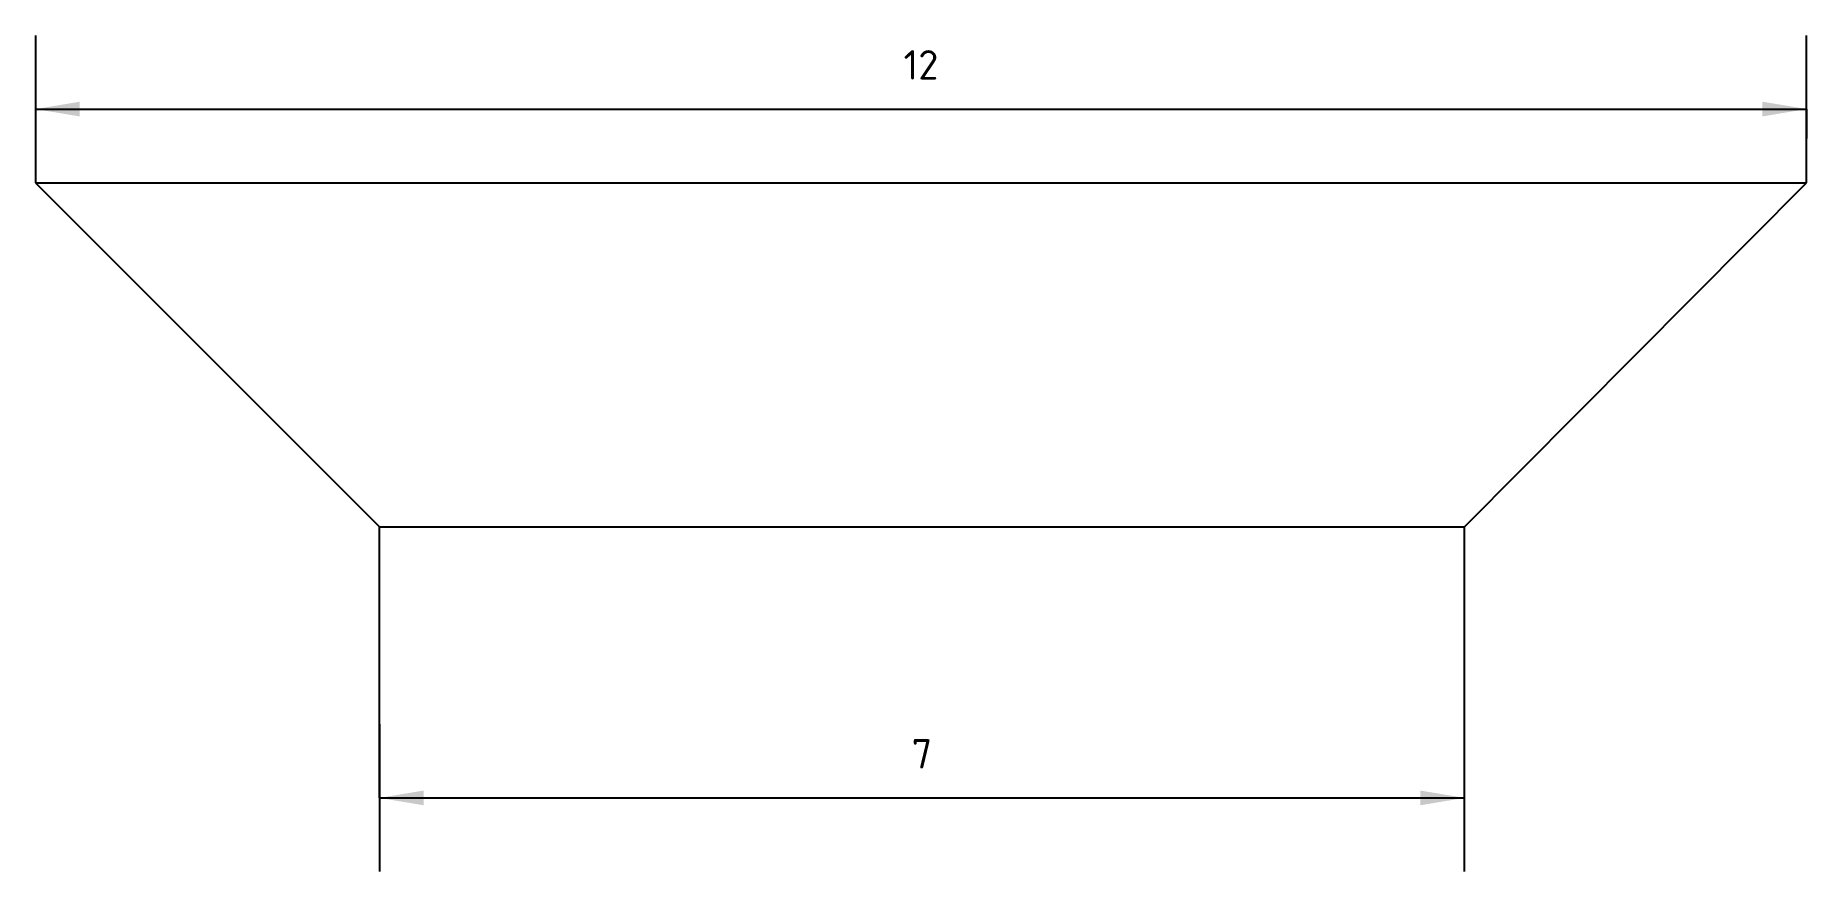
# Model space of a CAD drawing. Extents: x 0 to 12, y -2.3 to 3.3.
import ezdxf
from ezdxf.enums import TextEntityAlignment as Align

# ---------------------------------------------------------------- set-up
doc = ezdxf.new("R2010")
doc.units = 0
doc.layers.add('DIMENSIONS', color=1, linetype='CONTINUOUS')
doc.styles.add('ISOCPEUR', font='isocpeur.ttf')

# ---------------------------------------------------------------- blocks, each defined once
blk = doc.blocks.new('DIMTICK_ARROW')
at = {"color": 5}
blk.add_line((0, 0.5), (0, -0.5), dxfattribs=at)
at = {"color": 7}
blk.add_solid([(0, 0), (0.3, 0.05), (0.3, -0.05)], dxfattribs=at)

msp = doc.modelspace()

# ---------------------------------------------------------------- linework, layer by layer
at = {"color": 3}
for p, q in [((0, 2.336), (12.027, 2.336)), ((0, 2.336), (2.336, 0)), ((0, 2.336), (12.027, 2.336)), ((9.704, 0), (12.027, 2.336)), ((2.336, 0), (9.704, 0)), ((2.336, 0), (9.704, 0))]:
    msp.add_line(p, q, dxfattribs=at)
at = {"layer": 'DIMENSIONS', "color": 7}
for p, q in [((0, 2.836), (12.027, 2.836)), ((0, 2.836), (12.027, 2.836)), ((0, 2.836), (12.027, 2.836)), ((0, 2.836), (12.027, 2.836)), ((0, 2.836), (12.027, 2.836)), ((2.336, -1.84), (9.704, -1.84)), ((2.336, -1.84), (9.704, -1.84)), ((2.336, -1.84), (9.704, -1.84)), ((2.336, -1.84), (9.704, -1.84)), ((2.336, -1.84), (9.704, -1.84)), ((2.336, -1.84), (9.704, -1.84))]:
    msp.add_line(p, q, dxfattribs=at)
at = {"layer": 'DIMENSIONS', "color": 5}
for p, q in [((0, 2.836), (0, 2.636)), ((0, 2.836), (0, 2.636)), ((0, 2.836), (0, 2.636)), ((0, 2.836), (0, 2.636)), ((0, 2.836), (0, 2.636)), ((12.027, 2.836), (12.027, 2.636)), ((12.027, 2.836), (12.027, 2.636)), ((12.027, 2.836), (12.027, 2.636)), ((12.027, 2.836), (12.027, 2.636)), ((12.027, 2.836), (12.027, 2.636)), ((2.336, -1.84), (2.336, 0)), ((2.336, -1.84), (2.336, 0)), ((2.336, -1.84), (2.336, 0)), ((2.336, -1.84), (2.336, 0)), ((2.336, -1.84), (2.336, 0)), ((2.336, -1.84), (2.336, 0)), ((9.704, -1.84), (9.704, 0)), ((9.704, -1.84), (9.704, 0)), ((9.704, -1.84), (9.704, 0)), ((9.704, -1.84), (9.704, 0)), ((9.704, -1.84), (9.704, 0)), ((9.704, -1.84), (9.704, 0))]:
    msp.add_line(p, q, dxfattribs=at)

# ---------------------------------------------------------------- block references
at = {"layer": 'DIMENSIONS'}
for p in [(0, 2.836), (0, 2.836), (0, 2.836), (0, 2.836), (0, 2.836), (2.336, -1.84), (2.336, -1.84), (2.336, -1.84), (2.336, -1.84), (2.336, -1.84), (2.336, -1.84)]:
    msp.add_blockref('DIMTICK_ARROW', p, dxfattribs=at)
at = {"layer": 'DIMENSIONS', "rotation": 180}
for p in [(12.027, 2.836), (12.027, 2.836), (12.027, 2.836), (12.027, 2.836), (12.027, 2.836), (9.704, -1.84), (9.704, -1.84), (9.704, -1.84), (9.704, -1.84), (9.704, -1.84), (9.704, -1.84)]:
    msp.add_blockref('DIMTICK_ARROW', p, dxfattribs=at)

# ---------------------------------------------------------------- texts
at = {"layer": 'DIMENSIONS', "color": 7, "style": 'ISOCPEUR'}
for s, p in [('12', (6.013, 3.136)), ('12', (6.013, 3.136)), ('12', (6.013, 3.136)), ('12', (6.013, 3.136)), ('12', (6.013, 3.136)), ('7', (6.02, -1.54)), ('7', (6.02, -1.54)), ('7', (6.02, -1.54)), ('7', (6.02, -1.54)), ('7', (6.02, -1.54)), ('7', (6.02, -1.54))]:
    msp.add_text(s, height=0.2, dxfattribs=at).set_placement(p, align=Align.MIDDLE_CENTER)

doc.saveas('drawing.dxf')
